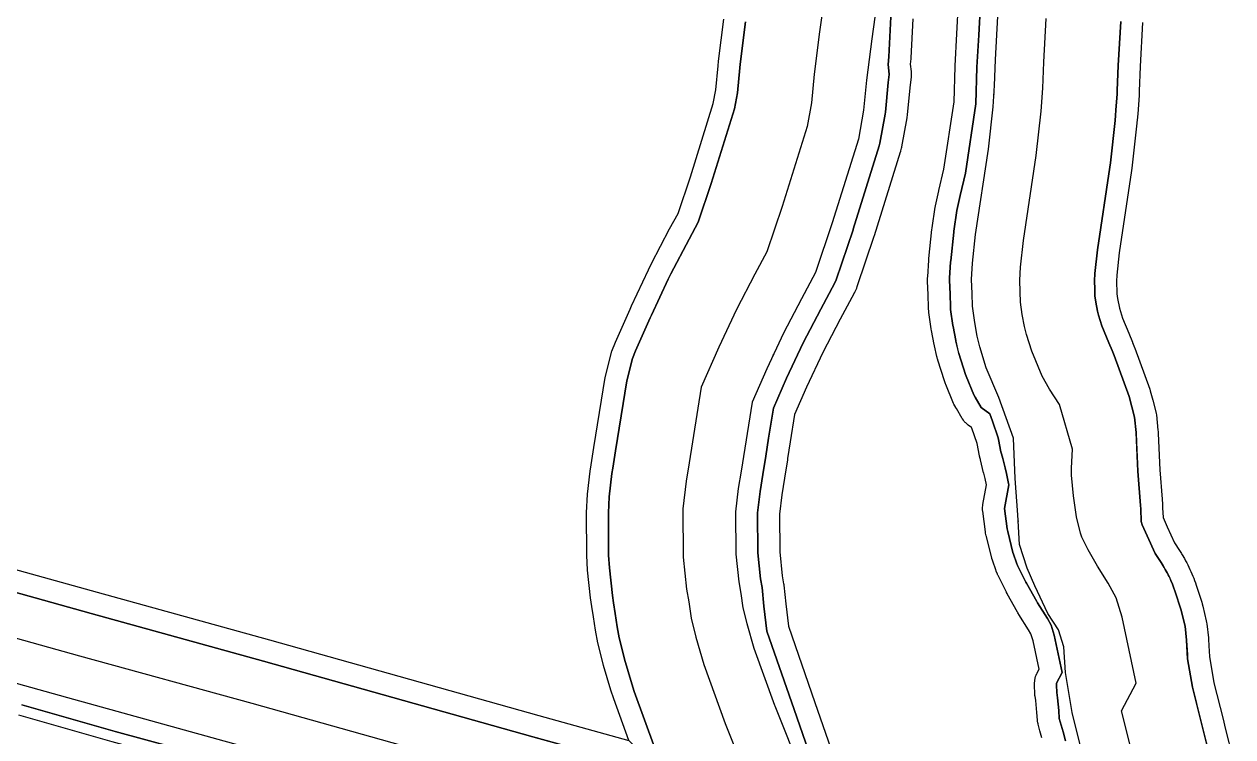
# Model space of a CAD drawing. Header units: inches. Extents: x 87989 to 118156, y 435697 to 451526.
# Drawn here: x 98149.1 to 98424.6, y 450714.3 to 450876.8 of the extents above; entities that cross this region are included whole.
import ezdxf

# ---------------------------------------------------------------- set-up
doc = ezdxf.new("R2010")
doc.units = ezdxf.units.IN
doc.header["$MEASUREMENT"] = 0
for name, color, linetype, true_color in [('As_waterkering_BWK', 7, 'Continuous', 0x7b8981), ('Beschermingszone_BWK', 7, 'Continuous', 0xcf890d), ('Grens_bebouwingsvrije_zone_BWK', 7, 'Continuous', 0x6789ae), ('Kernzone_BWK', 7, 'Continuous', 0xcb89af), ('Referentiepunten_BWK', 7, 'Continuous', 0x178980)]:
    doc.layers.add(name, color=color, linetype=linetype, true_color=true_color)

msp = doc.modelspace()

# ---------------------------------------------------------------- linework, layer by layer
at = {"layer": 'As_waterkering_BWK'}
for points in [[(98344.1604, 450886.6764), (98342.3083, 450873.4472), (98341.1177, 450864.0545), (98340.4562, 450857.1753), (98339.2656, 450850.5607), (98333.3124, 450831.5107), (98329.476, 450820.1336), (98326.301, 450814.1804), (98322.1999, 450806.3752), (98318.3634, 450798.1731), (98315.0561, 450790.6325), (98312.5426, 450774.8897), (98311.8965, 450770.9035), (98311.2714, 450765.6315), (98311.3436, 450755.9472), (98312.0194, 450749.6216), (98312.4575, 450747.012), (98312.9589, 450743.7102), (98313.823, 450740.1289), (98315.4636, 450734.5268), (98320.1523, 450721.5589), (98320.2275, 450721.3684), (98322.9238, 450714.537), (98329.1915, 450698.6574)], [(98394.866, 450692.407), (98387.9833, 450719.8759), (98386.4426, 450728.9732), (98386.1251, 450734.7941), (98384.8551, 450738.7099), (98382.4209, 450742.4141), (98379.4575, 450748.7641), (98377.7642, 450752.7858), (98375.965, 450758.1833), (98375.6475, 450764.9566), (98375.039, 450773.2117), (98374.6157, 450782.4192), (98371.2502, 450791.6418), (98368.4217, 450798.4404), (98366.9285, 450803.1927), (98366.379, 450805.6425), (98365.7795, 450808.7759), (98365.2494, 450812.4575), (98365.1653, 450815.4154), (98365.0436, 450818.5822), (98365.2787, 450822.3248), (98365.9708, 450828.8649), (98368.8932, 450848.3108), (98369.971, 450857.9116), (98370.3102, 450862.8188), (98370.5476, 450868.6697), (98371.0818, 450878.5988)], [(98338.3395, 450675.9353), (98328.3819, 450676.6707), (98322.8617, 450677.5741), (98259.723, 450695.0705), (98198.2939, 450712.3156), (98159.0546, 450723.1662), (98121.1723, 450733.7292), (98102.6418, 450738.911), (98094.8299, 450741.0953), (98078.2447, 450745.7324), (98038.5788, 450757.0144), (98010.9287, 450764.5817), (97998.3156, 450768.0336), (97994.9932, 450768.9428), (97958.2035, 450779.3559), (97926.5953, 450788.4775), (97877.9285, 450802.4526), (97843.7081, 450812.2173), (97807.1307, 450822.8646), (97766.9971, 450834.4073), (97725.128, 450846.2486), (97689.2554, 450856.0991)]]:
    msp.add_lwpolyline(points, dxfattribs=at)
at = {"layer": 'Beschermingszone_BWK'}
for points in [[(98127.896, 450757.8081), (98165.7436, 450747.2548), (98205.0039, 450736.3982), (98266.4396, 450719.1513), (98286.9202, 450713.4753), (98294.516, 450706.1826), (98265.0963, 450714.3351), (98203.6619, 450731.5817), (98164.4058, 450742.437), (98126.5512, 450752.9923)], [(98148.5703, 450721.6367), (98169.832, 450715.5586), (98198.6445, 450707.7285), (98241.1758, 450696.2734), (98275.6504, 450686.3379), (98288.5488, 450682.125), (98289.6055, 450681.7168), (98290.6602, 450681.3086), (98300.6367, 450678.5449), (98301.5801, 450678.2832), (98301.2461, 450675.7813), (98299.9688, 450676.1348), (98289.9941, 450678.9004), (98289.7598, 450678.9766), (98288.7031, 450679.3848), (98287.709, 450679.7695), (98274.959, 450683.9355), (98274.875, 450683.9609), (98240.5039, 450693.8652), (98197.9922, 450705.3145), (98169.1621, 450713.1504), (98147.8984, 450719.2285)]]:
    msp.add_lwpolyline(points, dxfattribs=at)
for points in [[(98381.0859, 450714.1133, 0), (98380.6563, 450715.6641, 0), (98380.2441, 450717.1836, 0), (98380.2168, 450717.2891, 0), (98380.168, 450717.5078, 0), (98380.1563, 450717.5664, 0), (98380.1289, 450717.7383, 0), (98380.0957, 450718, 0), (98380.082, 450718.1289, 0), (98379.959, 450719.8516, 0), (98379.957, 450719.8867, 0), (98379.6875, 450722.5938, 0), (98379.5273, 450723.5938, 0), (98379.5176, 450723.6602, 0), (98379.5078, 450723.7578, 0), (98379.4766, 450724.082, 0), (98379.4727, 450724.1484, 0), (98379.4688, 450724.2461, 0), (98379.4219, 450725.9453, 0), (98379.4219, 450726.0195, 0), (98379.4238, 450726.1914, 0), (98379.4258, 450726.2773, 0), (98379.4434, 450726.7461, 0), (98379.4473, 450726.8086, 0), (98379.459, 450726.9336, 0), (98379.502, 450727.3047, 0), (98379.5059, 450727.3438, 0), (98379.5332, 450727.5039, 0), (98379.5723, 450727.668, 0), (98379.6719, 450728.0352, 0), (98379.7168, 450728.1836, 0), (98379.7734, 450728.3359, 0), (98379.7969, 450728.3906, 0), (98379.9492, 450728.7344, 0), (98379.9922, 450728.8281, 0), (98380.0313, 450728.9023, 0), (98380.459, 450729.7031, 0), (98379.0781, 450736.2188, 0), (98378.582, 450737.7656, 0), (98378.0645, 450738.7266, 0), (98375.8555, 450742.2148, 0), (98375.8359, 450742.2461, 0), (98375.7988, 450742.3047, 0), (98375.7813, 450742.332, 0), (98375.6387, 450742.5742, 0), (98375.623, 450742.6016, 0), (98375.5879, 450742.6641, 0), (98375.5703, 450742.6953, 0), (98373.1973, 450746.9453, 0), (98373.1699, 450746.9961, 0), (98373.0391, 450747.2422, 0), (98373.0137, 450747.293, 0), (98371.0957, 450751.125, 0), (98371.0625, 450751.1953, 0), (98370.9922, 450751.3477, 0), (98370.959, 450751.4219, 0), (98370.6992, 450752.043, 0), (98370.6699, 450752.1172, 0), (98370.6113, 450752.2734, 0), (98370.582, 450752.3516, 0), (98369.8926, 450754.3633, 0), (98369.877, 450754.4063, 0), (98369.8477, 450754.5039, 0), (98369.832, 450754.5508, 0), (98369.7168, 450754.9414, 0), (98369.7012, 450754.9883, 0), (98369.6719, 450755.0938, 0), (98369.6621, 450755.1367, 0), (98368.4512, 450759.8906, 0), (98368.4336, 450759.9609, 0), (98368.4023, 450760.1055, 0), (98368.3887, 450760.168, 0), (98368.2773, 450760.7461, 0), (98368.2637, 450760.8203, 0), (98368.2402, 450760.9648, 0), (98368.2305, 450761.0352, 0), (98367.6035, 450765.7188, 0), (98367.5879, 450765.8828, 0), (98367.5664, 450766.2148, 0), (98367.5605, 450766.3789, 0), (98367.5645, 450766.543, 0), (98367.5703, 450766.6016, 0), (98367.6094, 450767.0469, 0), (98367.6211, 450767.1484, 0), (98367.6406, 450767.2734, 0), (98368.4609, 450771.7422, 0), (98368.1406, 450773.1992, 0), (98368.1328, 450773.2305, 0), (98367.832, 450774.4297, 0), (98367.8223, 450774.4727, 0), (98367.3535, 450776.5, 0), (98367.0859, 450777.4687, 0), (98367.0664, 450777.5391, 0), (98366.9395, 450778.0078, 0), (98366.918, 450778.0938, 0), (98366.8789, 450778.2656, 0), (98366.8613, 450778.3477, 0), (98366.3105, 450781.168, 0), (98365.1152, 450784.6641, 0), (98365.0586, 450784.8242, 0), (98364.2813, 450785.3984, 0), (98364.2422, 450785.4258, 0), (98364.1465, 450785.5039, 0), (98363.8867, 450785.7227, 0), (98363.8555, 450785.75, 0), (98363.7363, 450785.8633, 0), (98363.6426, 450785.9609, 0), (98363.4063, 450786.2266, 0), (98363.293, 450786.3633, 0), (98363.2051, 450786.4844, 0), (98363.0098, 450786.7734, 0), (98362.9219, 450786.9102, 0), (98361.6113, 450789.1719, 0), (98361.5898, 450789.207, 0), (98361.3477, 450789.5938, 0), (98361.2969, 450789.6758, 0), (98361.2422, 450789.7773, 0), (98361.0508, 450790.1445, 0), (98361.0293, 450790.1875, 0), (98360.9629, 450790.332, 0), (98359.1875, 450794.6016, 0), (98359.168, 450794.6523, 0), (98359.127, 450794.7578, 0), (98359.1074, 450794.8086, 0), (98358.9531, 450795.2305, 0), (98358.9355, 450795.2813, 0), (98358.8984, 450795.3906, 0), (98358.8809, 450795.4414, 0), (98357.3887, 450800.1953, 0), (98357.373, 450800.2461, 0), (98357.3438, 450800.3477, 0), (98357.3301, 450800.3945, 0), (98357.2207, 450800.8008, 0), (98357.209, 450800.8516, 0), (98357.1836, 450800.9531, 0), (98357.1719, 450801.0039, 0), (98356.6172, 450803.4727, 0), (98356.6094, 450803.5117, 0), (98356.5684, 450803.707, 0), (98356.5625, 450803.7344, 0), (98355.9531, 450806.9258, 0), (98355.9434, 450806.9805, 0), (98355.8945, 450807.2656, 0), (98355.8867, 450807.3203, 0), (98355.3516, 450811.0313, 0), (98355.3477, 450811.0625, 0), (98355.3418, 450811.1016, 0), (98355.3262, 450811.2461, 0), (98355.3184, 450811.3164, 0), (98355.2695, 450811.8867, 0), (98355.2656, 450811.9492, 0), (98355.2559, 450812.1016, 0), (98355.2539, 450812.1719, 0), (98355.1719, 450815.082, 0), (98355.0508, 450818.1992, 0), (98355.0488, 450818.2617, 0), (98355.0469, 450818.3867, 0), (98355.0469, 450818.4219, 0), (98355.0469, 450818.4492, 0), (98355.0547, 450818.957, 0), (98355.0547, 450819.0195, 0), (98355.0605, 450819.1445, 0), (98355.0625, 450819.2109, 0), (98355.3008, 450822.9805, 0), (98355.3047, 450823.0313, 0), (98355.3262, 450823.2969, 0), (98355.332, 450823.3516, 0), (98356.0293, 450829.9453, 0), (98356.0352, 450830, 0), (98356.0703, 450830.2734, 0), (98356.0781, 450830.3242, 0), (98356.7852, 450835.0273, 0), (98356.7969, 450835.1055, 0), (98356.8262, 450835.2617, 0), (98356.834, 450835.2969, 0), (98356.8418, 450835.3359, 0), (98357.584, 450838.7773, 0), (98357.5957, 450838.832, 0), (98358.7656, 450843.7383, 0), (98361.0625, 450859.0469, 0), (98361.293, 450867.1523, 0), (98361.293, 450867.1914, 0), (98361.2969, 450867.2617, 0), (98361.2988, 450867.2969, 0), (98361.7148, 450874.5859, 0), (98362.0918, 450881.7031, 0)], [(98367.0859, 450881.4375, 0), (98366.707, 450874.3125, 0), (98366.2891, 450867.0117, 0), (98366.0527, 450858.6016, 0), (98363.6797, 450842.7813, 0), (98362.4648, 450837.6992, 0), (98361.7285, 450834.2852, 0), (98361.0254, 450829.6094, 0), (98360.998, 450829.3906, 0), (98360.3066, 450822.8516, 0), (98360.2891, 450822.6367, 0), (98360.0527, 450818.8945, 0), (98360.0469, 450818.3906, 0), (98360.168, 450815.25, 0), (98360.252, 450812.3164, 0), (98360.3008, 450811.7461, 0), (98360.8301, 450808.0625, 0), (98360.8691, 450807.8359, 0), (98361.4688, 450804.7031, 0), (98361.5, 450804.5469, 0), (98362.0488, 450802.0977, 0), (98362.1582, 450801.6953, 0), (98363.6523, 450796.9414, 0), (98363.8047, 450796.5195, 0), (98365.5801, 450792.2539, 0), (98365.8809, 450791.7734, 0), (98367.2461, 450789.4219, 0), (98369.2637, 450787.9375, 0), (98369.8398, 450786.3047, 0), (98371.1504, 450782.4727, 0), (98371.2188, 450782.1172, 0), (98371.7676, 450779.3125, 0), (98371.8965, 450778.8359, 0), (98372.2012, 450777.7266, 0), (98372.6895, 450775.6211, 0), (98373.0039, 450774.3594, 0), (98373.5176, 450772.0313, 0), (98373.5469, 450771.7539, 0), (98372.5605, 450766.3789, 0), (98373.1855, 450761.6992, 0), (98373.2969, 450761.125, 0), (98374.5078, 450756.3672, 0), (98374.623, 450755.9805, 0), (98375.3125, 450753.9727, 0), (98375.5703, 450753.3594, 0), (98377.4727, 450749.5547, 0), (98377.5781, 450749.3594, 0), (98379.9355, 450745.1289, 0), (98380.0781, 450744.8906, 0), (98382.3809, 450741.2539, 0), (98383.2031, 450739.7305, 0), (98383.918, 450737.5, 0), (98385.7285, 450728.9531, 0), (98384.4395, 450726.543, 0), (98384.4219, 450726.0742, 0), (98384.4668, 450724.3789, 0), (98384.6484, 450723.2344, 0), (98384.9395, 450720.2969, 0), (98385.0703, 450718.4883, 0), (98385.4766, 450716.9883, 0), (98385.9102, 450715.4258, 0), (98386.4473, 450713.4102, 0)], [(98286.9202, 450713.4753, 0), (98283.4894, 450722.9663, 0), (98282.8342, 450724.9706, 0), (98281.1936, 450730.5726, 0), (98280.7713, 450732.1548, 0), (98279.9072, 450735.7362, 0), (98279.3443, 450738.6055, 0), (98278.8828, 450741.6445, 0), (98278.4887, 450743.9919, 0), (98278.2118, 450746.0096, 0), (98277.536, 450752.3353, 0), (98277.3445, 450755.6938, 0), (98277.2723, 450765.3781, 0), (98277.5079, 450769.6348, 0), (98278.133, 450774.9067, 0), (98278.3345, 450776.3435, 0), (98278.9742, 450780.2901, 0), (98281.527, 450796.2648, 0), (98283.1066, 450802.2611, 0), (98283.9193, 450804.2889, 0), (98287.2266, 450811.8296, 0), (98287.5659, 450812.5784, 0), (98291.4024, 450820.7805, 0), (98292.1016, 450822.1895, 0), (98296.2518, 450830.0876, 0), (98298.1552, 450833.6571, 0), (98300.9734, 450842.0147, 0), (98306.1796, 450858.6745, 0), (98306.7462, 450861.8219, 0), (98307.2737, 450867.3087, 0), (98307.3876, 450868.3301, 0), (98308.6074, 450877.942, 0)], [(98337.5215, 450683.3203, 0), (98324.6328, 450720.5234, 0), (98318.4004, 450738.3789, 0), (98317.7266, 450744.1055, 0), (98317.2988, 450748.3672, 0), (98316.9746, 450750.3008, 0), (98316.3418, 450756.2305, 0), (98316.2734, 450765.3555, 0), (98316.8496, 450770.207, 0), (98317.4785, 450774.0938, 0), (98318.1445, 450778.2656, 0), (98318.8047, 450782.4023, 0), (98319.8926, 450789.2109, 0), (98322.918, 450796.1094, 0), (98326.6797, 450804.1523, 0), (98330.7207, 450811.8398, 0), (98333.8887, 450817.7813, 0), (98334.2129, 450818.5352, 0), (98338.0508, 450829.9141, 0), (98338.084, 450830.0195, 0), (98344.0371, 450849.0703, 0), (98344.1855, 450849.6758, 0), (98345.377, 450856.2891, 0), (98345.4336, 450856.6953, 0), (98346.0879, 450863.5, 0), (98346.3164, 450865.3047, 0), (98346.2969, 450865.4023, 0), (98346.0664, 450867.6289, 0), (98346.2344, 450869.3555, 0), (98346.6621, 450878.4414, 0)], [(98351.6445, 450877.9687, 0), (98351.2285, 450869.1211, 0), (98351.2246, 450869.0664, 0), (98351.2148, 450868.9336, 0), (98351.2109, 450868.8711, 0), (98351.0918, 450867.6484, 0), (98351.2617, 450866.0156, 0), (98351.2656, 450865.9844, 0), (98351.3066, 450865.5352, 0), (98351.3105, 450865.4687, 0), (98351.3164, 450865.3047, 0), (98351.3105, 450865.1484, 0), (98351.291, 450864.832, 0), (98351.2773, 450864.6758, 0), (98351.0586, 450862.9648, 0), (98351.0547, 450862.9297, 0), (98350.4102, 450856.2188, 0), (98350.4043, 450856.168, 0), (98350.3926, 450856.0664, 0), (98350.3867, 450856.0234, 0), (98350.3301, 450855.6055, 0), (98350.3223, 450855.5547, 0), (98350.3066, 450855.4531, 0), (98350.2988, 450855.4023, 0), (98349.1074, 450848.7891, 0), (98349.0996, 450848.7461, 0), (98349.0918, 450848.7109, 0), (98349.0605, 450848.5586, 0), (98349.043, 450848.4844, 0), (98348.8945, 450847.8789, 0), (98348.877, 450847.8164, 0), (98348.832, 450847.6523, 0), (98348.8105, 450847.5781, 0), (98342.8496, 450828.5, 0), (98342.7969, 450828.3437, 0), (98338.9512, 450816.9375, 0), (98338.916, 450816.8398, 0), (98338.8438, 450816.6484, 0), (98338.8184, 450816.5898, 0), (98338.8047, 450816.5547, 0), (98338.4785, 450815.7969, 0), (98338.4355, 450815.7031, 0), (98338.3418, 450815.5078, 0), (98338.2988, 450815.4258, 0), (98335.1387, 450809.5, 0), (98331.1602, 450801.9297, 0), (98327.4727, 450794.0469, 0), (98324.7285, 450787.7891, 0), (98323.7383, 450781.5898, 0), (98323.1172, 450777.7695, 0), (98323.0977, 450777.5938, 0), (98323.0918, 450777.543, 0), (98323.082, 450777.4766, 0), (98322.416, 450773.3008, 0), (98321.8027, 450769.5156, 0), (98321.2754, 450765.0781, 0), (98321.3398, 450756.5156, 0), (98321.9316, 450750.9805, 0), (98322.2305, 450749.1953, 0), (98322.2422, 450749.1133, 0), (98322.2656, 450748.9453, 0), (98322.2754, 450748.8672, 0), (98322.6973, 450744.6445, 0), (98323.3008, 450739.5078, 0), (98329.3555, 450722.1641, 0), (98340.957, 450688.6758, 0)], [(98313.5634, 450877.281, 0), (98312.3479, 450867.7013, 0), (98312.2508, 450866.8301, 0), (98311.7035, 450861.1385, 0), (98311.0452, 450857.4813, 0), (98305.7292, 450840.47, 0), (98302.7612, 450831.6684, 0), (98300.6708, 450827.7483, 0), (98296.5278, 450819.8639, 0), (98295.9314, 450818.6621, 0), (98292.095, 450810.46, 0), (98291.8056, 450809.8213, 0), (98288.4983, 450802.2806, 0), (98287.8051, 450800.551, 0), (98286.4578, 450795.4365, 0), (98283.9108, 450779.4959, 0), (98283.2701, 450775.5435, 0), (98283.0982, 450774.318, 0), (98282.4731, 450769.0461, 0), (98282.2722, 450765.4154, 0), (98282.3444, 450755.7311, 0), (98282.5077, 450752.8664, 0), (98283.1835, 450746.5408, 0), (98283.4197, 450744.8198, 0), (98283.8203, 450742.4338, 0), (98284.2876, 450739.3562, 0), (98284.7678, 450736.9088, 0), (98285.6318, 450733.3275, 0), (98285.992, 450731.9779, 0), (98287.6327, 450726.3759, 0), (98288.1915, 450724.6663, 0), (98292.8802, 450711.6984, 0)], [(98419.8187, 450708.0232, 0), (98415.4083, 450725.6251, 0), (98414.3145, 450732.0838, 0), (98414.0835, 450736.3191, 0), (98413.7223, 450739.5261, 0), (98412.7593, 450743.4323, 0), (98411.4893, 450747.3481, 0), (98411.341, 450747.7926, 0), (98411.1853, 450748.2345, 0), (98411.0223, 450748.6738, 0), (98410.8519, 450749.1103, 0), (98410.6742, 450749.5439, 0), (98410.4893, 450749.9744, 0), (98410.2972, 450750.4018, 0), (98410.098, 450750.8259, 0), (98409.8917, 450751.2467, 0), (98409.6784, 450751.6639, 0), (98409.4582, 450752.0775, 0), (98409.231, 450752.4873, 0), (98408.997, 450752.8933, 0), (98408.7563, 450753.2953, 0), (98408.5089, 450753.6932, 0), (98408.2548, 450754.0869, 0), (98406.9355, 450756.0946, 0), (98405.0564, 450760.1211, 0), (98403.9872, 450762.6604, 0), (98403.7529, 450763.3633, 0), (98403.6168, 450766.2677, 0), (98403.5717, 450767.015, 0), (98402.9919, 450774.8813, 0), (98402.5862, 450783.7051, 0), (98402.2129, 450787.1512, 0), (98400.9677, 450791.8825, 0), (98397.5536, 450801.2404, 0), (98397.1021, 450802.3973, 0), (98396.3899, 450804.1091, 0), (98394.7568, 450808.0345, 0), (98393.9927, 450810.4665, 0), (98393.7975, 450811.3364, 0), (98393.7969, 450811.3393, 0), (98393.4019, 450813.4044, 0), (98393.1925, 450814.8585, 0), (98393.1493, 450816.3509, 0), (98393.0774, 450818.2412, 0), (98393.1861, 450819.9727, 0), (98393.7508, 450825.3087, 0), (98396.5822, 450844.1496, 0), (98396.7184, 450845.1871, 0), (98397.7962, 450854.7879, 0), (98397.9043, 450855.9808, 0), (98397.9864, 450857.1684, 0), (98398.2435, 450860.888, 0), (98398.2872, 450861.6836, 0), (98398.5171, 450867.3499, 0), (98399.0534, 450877.3678, 0)], [(98404.0483, 450877.148, 0), (98403.5116, 450867.1142, 0), (98403.283, 450861.4809, 0), (98403.2316, 450860.5432, 0), (98402.941, 450856.3426, 0), (98402.8921, 450855.636, 0), (98402.8879, 450855.5828, 0), (98402.7701, 450854.2834, 0), (98402.7647, 450854.2301, 0), (98401.687, 450844.6293, 0), (98401.6814, 450844.5831, 0), (98401.533, 450843.4529, 0), (98401.5265, 450843.4066, 0), (98398.7115, 450824.6731, 0), (98398.1697, 450819.5535, 0), (98398.0834, 450818.1798, 0), (98398.1228, 450817.1415, 0), (98398.1465, 450816.5182, 0), (98398.1822, 450815.2883, 0), (98398.3346, 450814.2298, 0), (98398.7592, 450812.061, 0), (98399.4596, 450809.7474, 0), (98400.8791, 450806.3354, 0), (98401.7185, 450804.3179, 0), (98401.76, 450804.2151, 0), (98402.2115, 450803.0582, 0), (98402.2508, 450802.9541, 0), (98405.6656, 450793.5944, 0), (98405.803, 450793.1551, 0), (98406.3579, 450791.0467, 0), (98407.0482, 450788.4238, 0), (98407.1369, 450788.0194, 0), (98407.1838, 450787.6897, 0), (98407.5571, 450784.2436, 0), (98407.5809, 450783.9347, 0), (98407.6029, 450783.4559, 0), (98407.9833, 450775.1817, 0), (98408.477, 450768.4809, 0), (98408.5604, 450767.3494, 0), (98408.6095, 450766.5353, 0), (98408.7135, 450764.3202, 0), (98409.6277, 450762.149, 0), (98411.3131, 450758.5375, 0), (98412.4448, 450756.8153, 0), (98412.7325, 450756.3689, 0), (98412.9174, 450756.0715, 0), (98413.0241, 450755.8999, 0), (98413.2867, 450755.4621, 0), (98413.3282, 450755.3916, 0), (98413.5836, 450754.9476, 0), (98413.8514, 450754.4645, 0), (98414.111, 450753.9771, 0), (98414.3624, 450753.4853, 0), (98414.6055, 450752.9895, 0), (98414.8403, 450752.4896, 0), (98415.0667, 450751.9859, 0), (98415.2846, 450751.4784, 0), (98415.4941, 450750.9674, 0), (98415.6949, 450750.453, 0), (98415.886, 450749.9383, 0), (98416.0706, 450749.4143, 0), (98416.2389, 450748.9104, 0), (98417.5154, 450744.9748, 0), (98417.6139, 450744.6291, 0), (98417.7509, 450744.0732, 0), (98418.5769, 450740.7229, 0), (98418.6463, 450740.3943, 0), (98418.6909, 450740.0857, 0), (98419.0521, 450736.8787, 0), (98419.0761, 450736.5914, 0), (98419.1609, 450735.0371, 0), (98419.2917, 450732.639, 0), (98420.3055, 450726.6523, 0), (98422.3886, 450718.3388, 0), (98422.903, 450716.2857, 0), (98424.6167, 450709.4463, 0)]]:
    msp.add_polyline3d(points, dxfattribs=at)
at = {"layer": 'Grens_bebouwingsvrije_zone_BWK'}
for points in [[(98332.2234, 450887.9628), (98330.4134, 450875.0337), (98329.1901, 450865.3836), (98328.5585, 450858.8153), (98327.5882, 450853.4244), (98321.8987, 450835.218), (98318.4216, 450824.9066), (98315.6953, 450819.7948), (98311.4478, 450811.7109), (98307.4323, 450803.1259), (98303.4488, 450794.0436), (98300.6949, 450776.7957), (98300.0101, 450772.5707), (98299.2661, 450766.2959), (98299.3483, 450755.2634), (98300.1255, 450747.9892), (98300.6076, 450745.1176), (98301.1725, 450741.3979), (98302.2255, 450737.0335), (98304.052, 450730.7967), (98308.9264, 450717.3151), (98309.0655, 450716.9628), (98311.7618, 450710.1314)], [(98405.0838, 450696.8858), (98399.2258, 450720.2651), (98402.5917, 450726.558), (98399.4018, 450741.6094), (98397.9886, 450746.0234), (98396.1972, 450749.3442), (98393.7592, 450753.1933), (98391.6699, 450756.9377), (98390.2078, 450759.8596), (98389.9025, 450760.7498), (98388.9597, 450764.4519), (98388.3197, 450769.2434), (98387.8688, 450773.9892), (98387.8276, 450775.5674), (98388.0591, 450779.9046), (98385.1351, 450790.0463), (98382.8641, 450793.5502), (98381.1265, 450796.5397), (98378.7677, 450802.2093), (98377.5609, 450806.0503), (98377.1503, 450807.8805), (98376.6311, 450810.5943), (98376.227, 450813.4007), (98376.1593, 450815.7829), (98376.0568, 450818.4482), (98376.2423, 450821.4007), (98376.8844, 450827.4681), (98379.8016, 450846.8794), (98380.9286, 450856.9183), (98381.2948, 450862.2164), (98381.5356, 450868.1512), (98382.0717, 450878.1152)], [(97691.9186, 450865.738), (97727.8128, 450855.8815), (97769.7399, 450844.0238), (97809.9101, 450832.4705), (97846.4775, 450821.8262), (97880.6805, 450812.0665), (97929.3616, 450798.0873), (97960.9516, 450788.9709), (97997.6748, 450778.5766), (98000.9553, 450777.6789), (98013.5684, 450774.227), (98041.2666, 450766.6465), (98080.9589, 450755.357), (98097.5227, 450750.7259), (98105.3348, 450748.5416), (98123.8617, 450743.3608), (98161.7302, 450732.8016), (98200.9779, 450721.9487), (98262.4096, 450704.7028), (98320.3003, 450688.4641)]]:
    msp.add_lwpolyline(points, dxfattribs=at)
at = {"layer": 'Kernzone_BWK'}
for points in [[(98386.4453, 450713.4102), (98385.9102, 450715.4258), (98385.4766, 450716.9883), (98385.0703, 450718.4883), (98384.9414, 450720.2969), (98384.6484, 450723.2344), (98384.4648, 450724.3789), (98384.4219, 450726.0742), (98384.4414, 450726.543), (98385.7266, 450728.9531), (98383.918, 450737.5), (98383.2031, 450739.7305), (98382.3828, 450741.2539), (98380.0781, 450744.8906), (98379.9375, 450745.1289), (98377.5781, 450749.3594), (98377.4727, 450749.5547), (98375.5703, 450753.3594), (98375.3125, 450753.9727), (98374.625, 450755.9805), (98374.5078, 450756.3672), (98373.2969, 450761.125), (98373.1836, 450761.6992), (98372.5586, 450766.3789), (98373.5469, 450771.7539), (98373.5156, 450772.0313), (98373.0039, 450774.3594), (98372.6875, 450775.6211), (98372.1992, 450777.7266), (98371.8984, 450778.8359), (98371.7656, 450779.3125), (98371.2188, 450782.1172), (98371.1484, 450782.4727), (98369.8398, 450786.3047), (98369.2656, 450787.9375), (98367.2461, 450789.4219), (98365.8789, 450791.7734), (98365.582, 450792.2539), (98363.8047, 450796.5195), (98363.6523, 450796.9414), (98362.1602, 450801.6953), (98362.0508, 450802.0977), (98361.5, 450804.5469), (98361.4688, 450804.7031), (98360.8672, 450807.8359), (98360.832, 450808.0625), (98360.3008, 450811.7461), (98360.25, 450812.3164), (98360.168, 450815.25), (98360.0469, 450818.3906), (98360.0547, 450818.8945), (98360.2891, 450822.6367), (98360.3047, 450822.8516), (98361, 450829.3906), (98361.0273, 450829.6094), (98361.7305, 450834.2852), (98362.4648, 450837.6992), (98363.6797, 450842.7813), (98366.0508, 450858.6016), (98366.2891, 450867.0117), (98366.707, 450874.3125), (98367.0859, 450881.4375)], [(98346.6602, 450878.4414), (98346.2344, 450869.3555), (98346.0664, 450867.6289), (98346.2969, 450865.4023), (98346.3164, 450865.3047), (98346.0859, 450863.5), (98345.4336, 450856.6953), (98345.3789, 450856.2891), (98344.1875, 450849.6758), (98344.0391, 450849.0703), (98338.0859, 450830.0195), (98338.0508, 450829.9141), (98334.2148, 450818.5352), (98333.8867, 450817.7813), (98330.7188, 450811.8398), (98326.6797, 450804.1523), (98322.918, 450796.1094), (98319.8906, 450789.2109), (98318.8047, 450782.4023), (98318.1445, 450778.2656), (98317.4805, 450774.0938), (98316.8477, 450770.207), (98316.2734, 450765.3555), (98316.3398, 450756.2305), (98316.9766, 450750.3008), (98317.3008, 450748.3672), (98317.7266, 450744.1055), (98318.3984, 450738.3789), (98324.6328, 450720.5234), (98337.5234, 450683.3203)], [(98292.8789, 450711.6992), (98288.1914, 450724.668), (98287.6328, 450726.375), (98285.9922, 450731.9766), (98285.6328, 450733.3281), (98284.7695, 450736.9102), (98284.2891, 450739.3555), (98283.8203, 450742.4336), (98283.418, 450744.8203), (98283.1836, 450746.5391), (98282.5078, 450752.8672), (98282.3438, 450755.7305), (98282.2734, 450765.4141), (98282.4727, 450769.0469), (98283.0977, 450774.3164), (98283.2695, 450775.543), (98283.9102, 450779.4961), (98286.457, 450795.4375), (98287.8047, 450800.5508), (98288.5, 450802.2813), (98291.8047, 450809.8203), (98292.0938, 450810.4609), (98295.9297, 450818.6602), (98296.5273, 450819.8633), (98300.6719, 450827.75), (98302.7617, 450831.668), (98305.7305, 450840.4688), (98311.0469, 450857.4805), (98311.7031, 450861.1367), (98312.25, 450866.832), (98312.3477, 450867.7031), (98313.5625, 450877.2813)], [(98126.5508, 450752.9922), (98164.4063, 450742.4375), (98203.6621, 450731.582), (98265.0957, 450714.3359), (98294.7344, 450706.1211), (98294.9043, 450705.9141), (98306.8242, 450676.1172), (98306.3223, 450676.0078), (98306.4453, 450676.9336), (98306.0938, 450677.0313), (98301.5801, 450678.2812), (98300.6367, 450678.543), (98290.6602, 450681.3086), (98289.6055, 450681.7187), (98288.5488, 450682.125), (98275.6504, 450686.3398), (98241.1758, 450696.2734), (98198.6445, 450707.7266), (98169.832, 450715.5586), (98148.5703, 450721.6367)]]:
    msp.add_lwpolyline(points, dxfattribs=at)
msp.add_lwpolyline([(98399.0547, 450877.3672), (98398.5156, 450867.3516), (98398.2891, 450861.6836), (98398.2422, 450860.8867), (98397.987, 450857.1684), (98397.9053, 450855.9807), (98397.7966, 450854.7885), (98396.7186, 450845.1873), (98396.5822, 450844.149), (98393.7504, 450825.3083), (98393.1867, 450819.9728), (98393.0776, 450818.2415), (98393.149, 450816.3512), (98393.1921, 450814.8589), (98393.4021, 450813.4051), (98393.7969, 450811.3398), (98393.7976, 450811.3364), (98393.9925, 450810.4658), (98394.7571, 450808.035), (98396.3901, 450804.1092), (98397.1021, 450802.3973), (98397.5536, 450801.2404), (98400.9677, 450791.8825), (98402.2129, 450787.1512), (98402.5862, 450783.7051), (98402.6909, 450781.4269), (98402.9919, 450774.8813), (98403.5717, 450767.015), (98403.6168, 450766.2677), (98403.7529, 450763.3633), (98403.9872, 450762.6604), (98405.0564, 450760.1211), (98406.9355, 450756.0946), (98408.2548, 450754.0869, -0.06705806), (98411.4893, 450747.3481), (98412.7593, 450743.4323), (98413.7223, 450739.5261), (98414.0835, 450736.3191), (98414.0888, 450736.2219), (98414.2603, 450733.0784), (98414.3145, 450732.0838), (98415.4083, 450725.6251), (98417.2721, 450718.1868), (98419.8187, 450708.0232)], format="xyb", dxfattribs=at)
at = {"layer": 'Referentiepunten_BWK'}
for p in [(98370.1729, 450860.8322), (98319.8528, 450801.3573), (98375.7185, 450763.4417)]:
    msp.add_point(p, dxfattribs=at)

doc.saveas('drawing.dxf')
